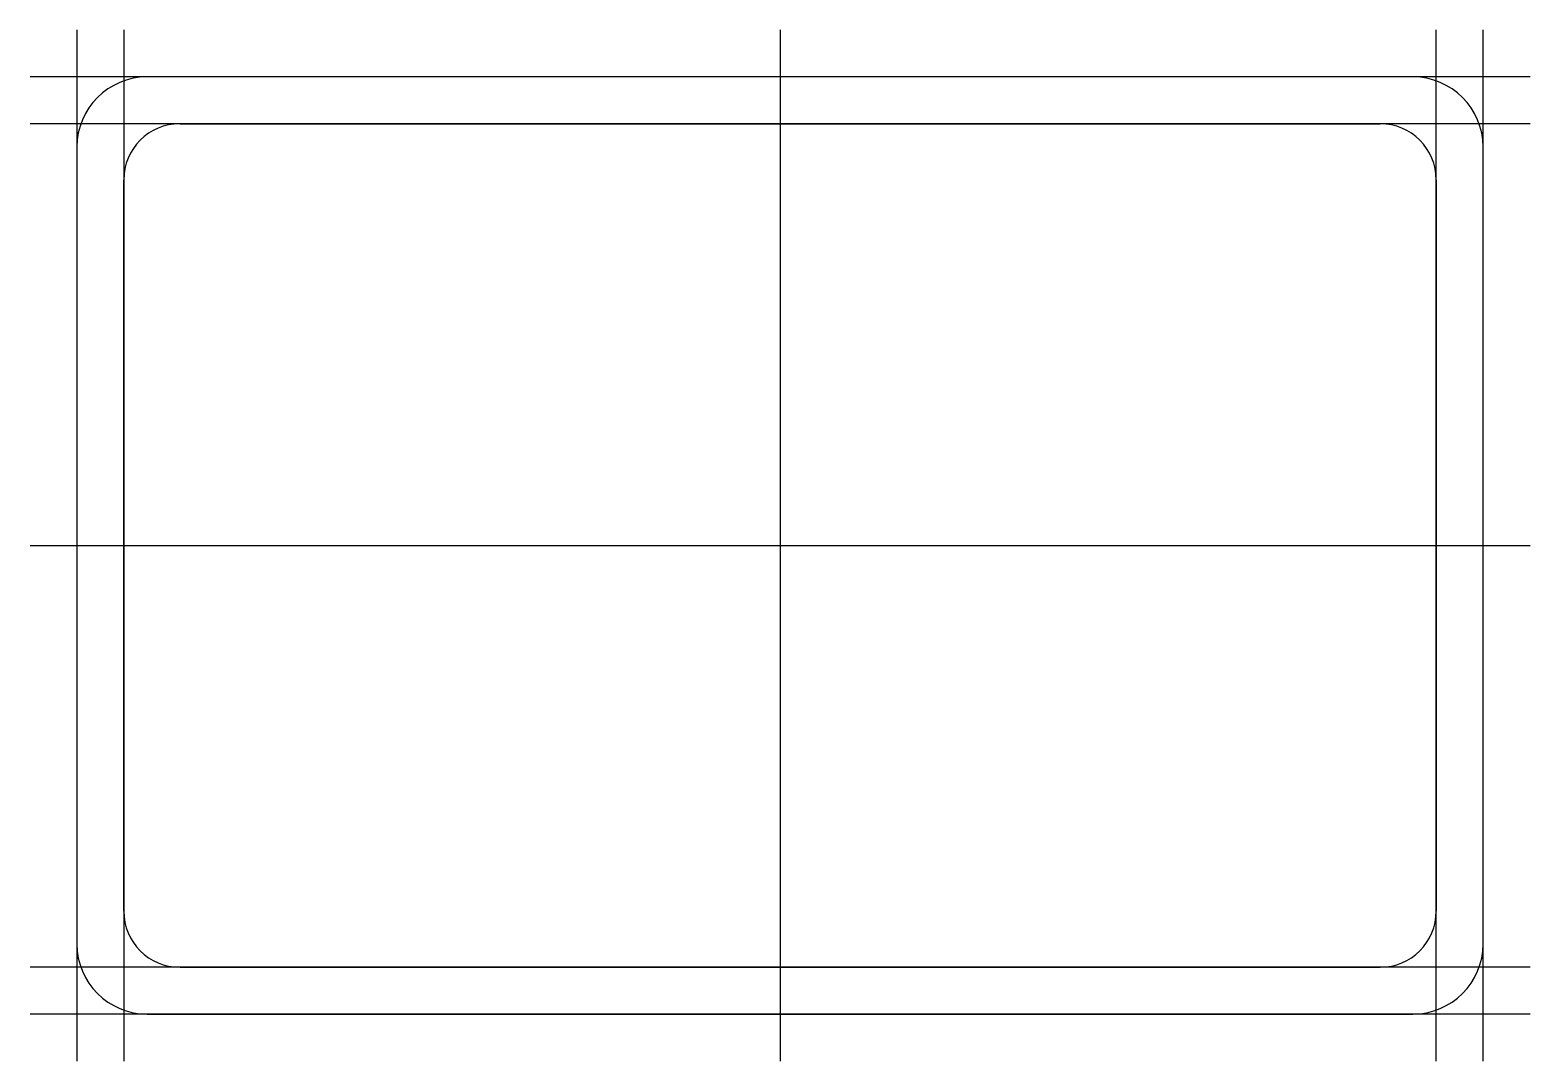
# Model space of a CAD drawing. Extents: x -80 to 80, y -55 to 55.
import ezdxf

# ---------------------------------------------------------------- set-up
doc = ezdxf.new("R2010")
doc.units = 0
doc.linetypes.add('CENTER', pattern=[28.575, 12.7, -6.35, 3.175, -6.35])
doc.layers.get('0').update_dxf_attribs({"linetype": 'CONTINUOUS'})

msp = doc.modelspace()

# ---------------------------------------------------------------- linework, layer by layer
at = {"linetype": 'CONTINUOUS'}
for p, q in [((-75, 55), (-75, -55)), ((-70, 55), (-70, -55)), ((0, 55), (0, -55)), ((70, -55), (70, 55)), ((75, -55), (75, 55)), ((80, 50), (-80, 50)), ((67.5, 50), (-67.5, 50)), ((67.5, 50), (-67.5, 50)), ((80, 45), (-80, 45)), ((-64, 45), (64, 45)), ((64, 45), (-64, 45)), ((-75, 42.5), (-75, -42.5)), ((-75, 42.5), (-75, -42.5)), ((75, -42.5), (75, 42.5)), ((75, -42.5), (75, 42.5)), ((-70, -39), (-70, 39)), ((-70, 39), (-70, -39)), ((70, 39), (70, -39)), ((70, -39), (70, 39)), ((-80, 0), (80, 0)), ((80, -45), (-80, -45)), ((64, -45), (-64, -45)), ((-64, -45), (64, -45)), ((80, -50), (-80, -50)), ((-67.5, -50), (67.5, -50)), ((-67.5, -50), (67.5, -50))]:
    msp.add_line(p, q, dxfattribs=at)
at = {"linetype": 'CENTER'}
for p, q in [((0, 55), (0, -55)), ((-80, 0), (80, 0))]:
    msp.add_line(p, q, dxfattribs=at)
at = {"linetype": 'CONTINUOUS'}
for centre, radius, start, end in [((-67.5, 42.5), 7.5, 90, 180), ((-67.5, 42.5), 7.5, 90, 180), ((67.5, 42.5), 7.5, 0, 90), ((67.5, 42.5), 7.5, 0, 90), ((-64, 39), 6, 90, 180), ((-64, 39), 6, 90, 180), ((64, 39), 6, 0, 90), ((64, 39), 6, 0, 90), ((-64, -39), 6, 180, 270), ((-64, -39), 6, 180, 270), ((64, -39), 6, 270, 0), ((64, -39), 6, 270, 0), ((-67.5, -42.5), 7.5, 180, 270), ((-67.5, -42.5), 7.5, 180, 270), ((67.5, -42.5), 7.5, 270, 0), ((67.5, -42.5), 7.5, 270, 0)]:
    msp.add_arc(centre, radius, start, end, dxfattribs=at)

doc.saveas('drawing.dxf')
